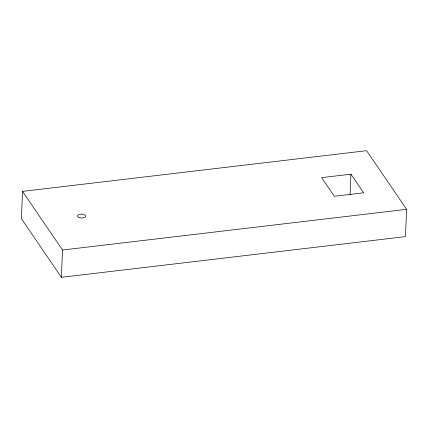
<?xml version="1.0" encoding="UTF-8"?>
<svg xmlns="http://www.w3.org/2000/svg" width="428" height="428" viewBox="0 0 428 428"><rect width="100%" height="100%" fill="white"/><g stroke="black" fill="none" stroke-linecap="round" stroke-linejoin="round"><path stroke-width="0.64" d="M22.545 191.375L21.4 218.671L61.381 277.312L405.455 236.625L406.6 209.329L366.619 150.688L22.545 191.375L62.52 250.016L61.381 277.312M350.072 194.804L350.939 174.169L321.61 177.636L334.3 196.254L363.629 192.787L350.939 174.169M62.52 250.016L406.6 209.329M78.886 217.403A4.114 1.91 2.4 0 0 85.659 216.605A4.114 1.91 2.4 0 0 80.368 214.209A4.114 1.91 2.4 0 0 78.886 217.403"/></g></svg>
